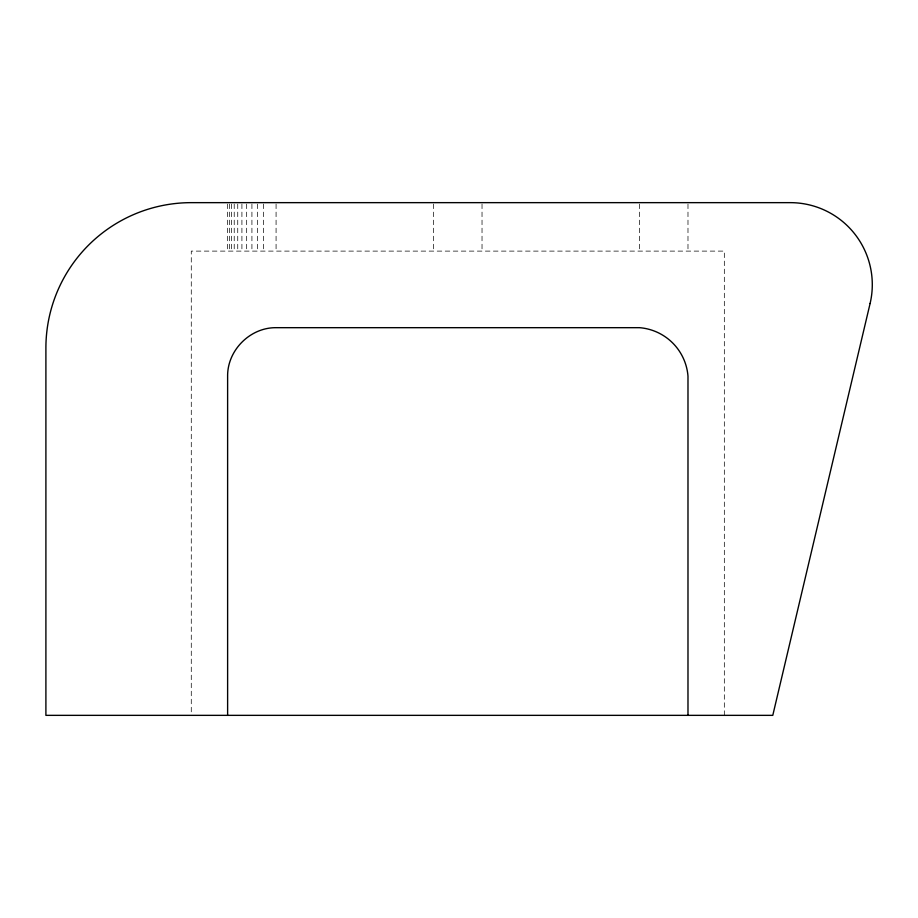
<?xml version="1.0" encoding="UTF-8"?>
<svg xmlns="http://www.w3.org/2000/svg" width="918" height="918" viewBox="0 0 918 918"><rect width="100%" height="100%" fill="white"/><g stroke="black" fill="none" stroke-linecap="round" stroke-linejoin="round"><path stroke-width="0.69" stroke-dasharray="4.59 3.44" d="M724.325 715.351L724.325 251.107L191.277 251.107L191.277 713.917M687.984 204.071L687.984 251.107M639.525 204.071L639.525 251.107M482.03 204.071L482.03 251.107M433.571 204.071L433.571 251.107M276.077 204.071L276.077 251.107M263.569 204.071L263.569 251.107M257.591 204.071L257.591 251.107M251.922 204.071L251.922 251.107M246.667 204.071L246.667 251.107M241.916 204.071L241.916 251.107M237.739 204.071L237.739 251.107M234.216 204.071L234.216 251.107M231.405 204.071L231.405 251.107M229.339 204.071L229.339 251.107M227.618 204.071L227.618 251.107"/><path stroke-width="1.38" d="M687.984 715.351L687.984 376.139A52.819 52.819 0 0 0 639.525 327.68L276.077 327.68C250.155 327.416 227.354 350.228 227.618 376.139L227.618 715.351M870.092 303.514L772.784 715.351L45.9 715.351L45.9 348.025A145.377 145.377 0 0 1 191.277 202.648L790.283 202.648A82.012 82.012 0 0 1 870.092 303.514"/></g></svg>
